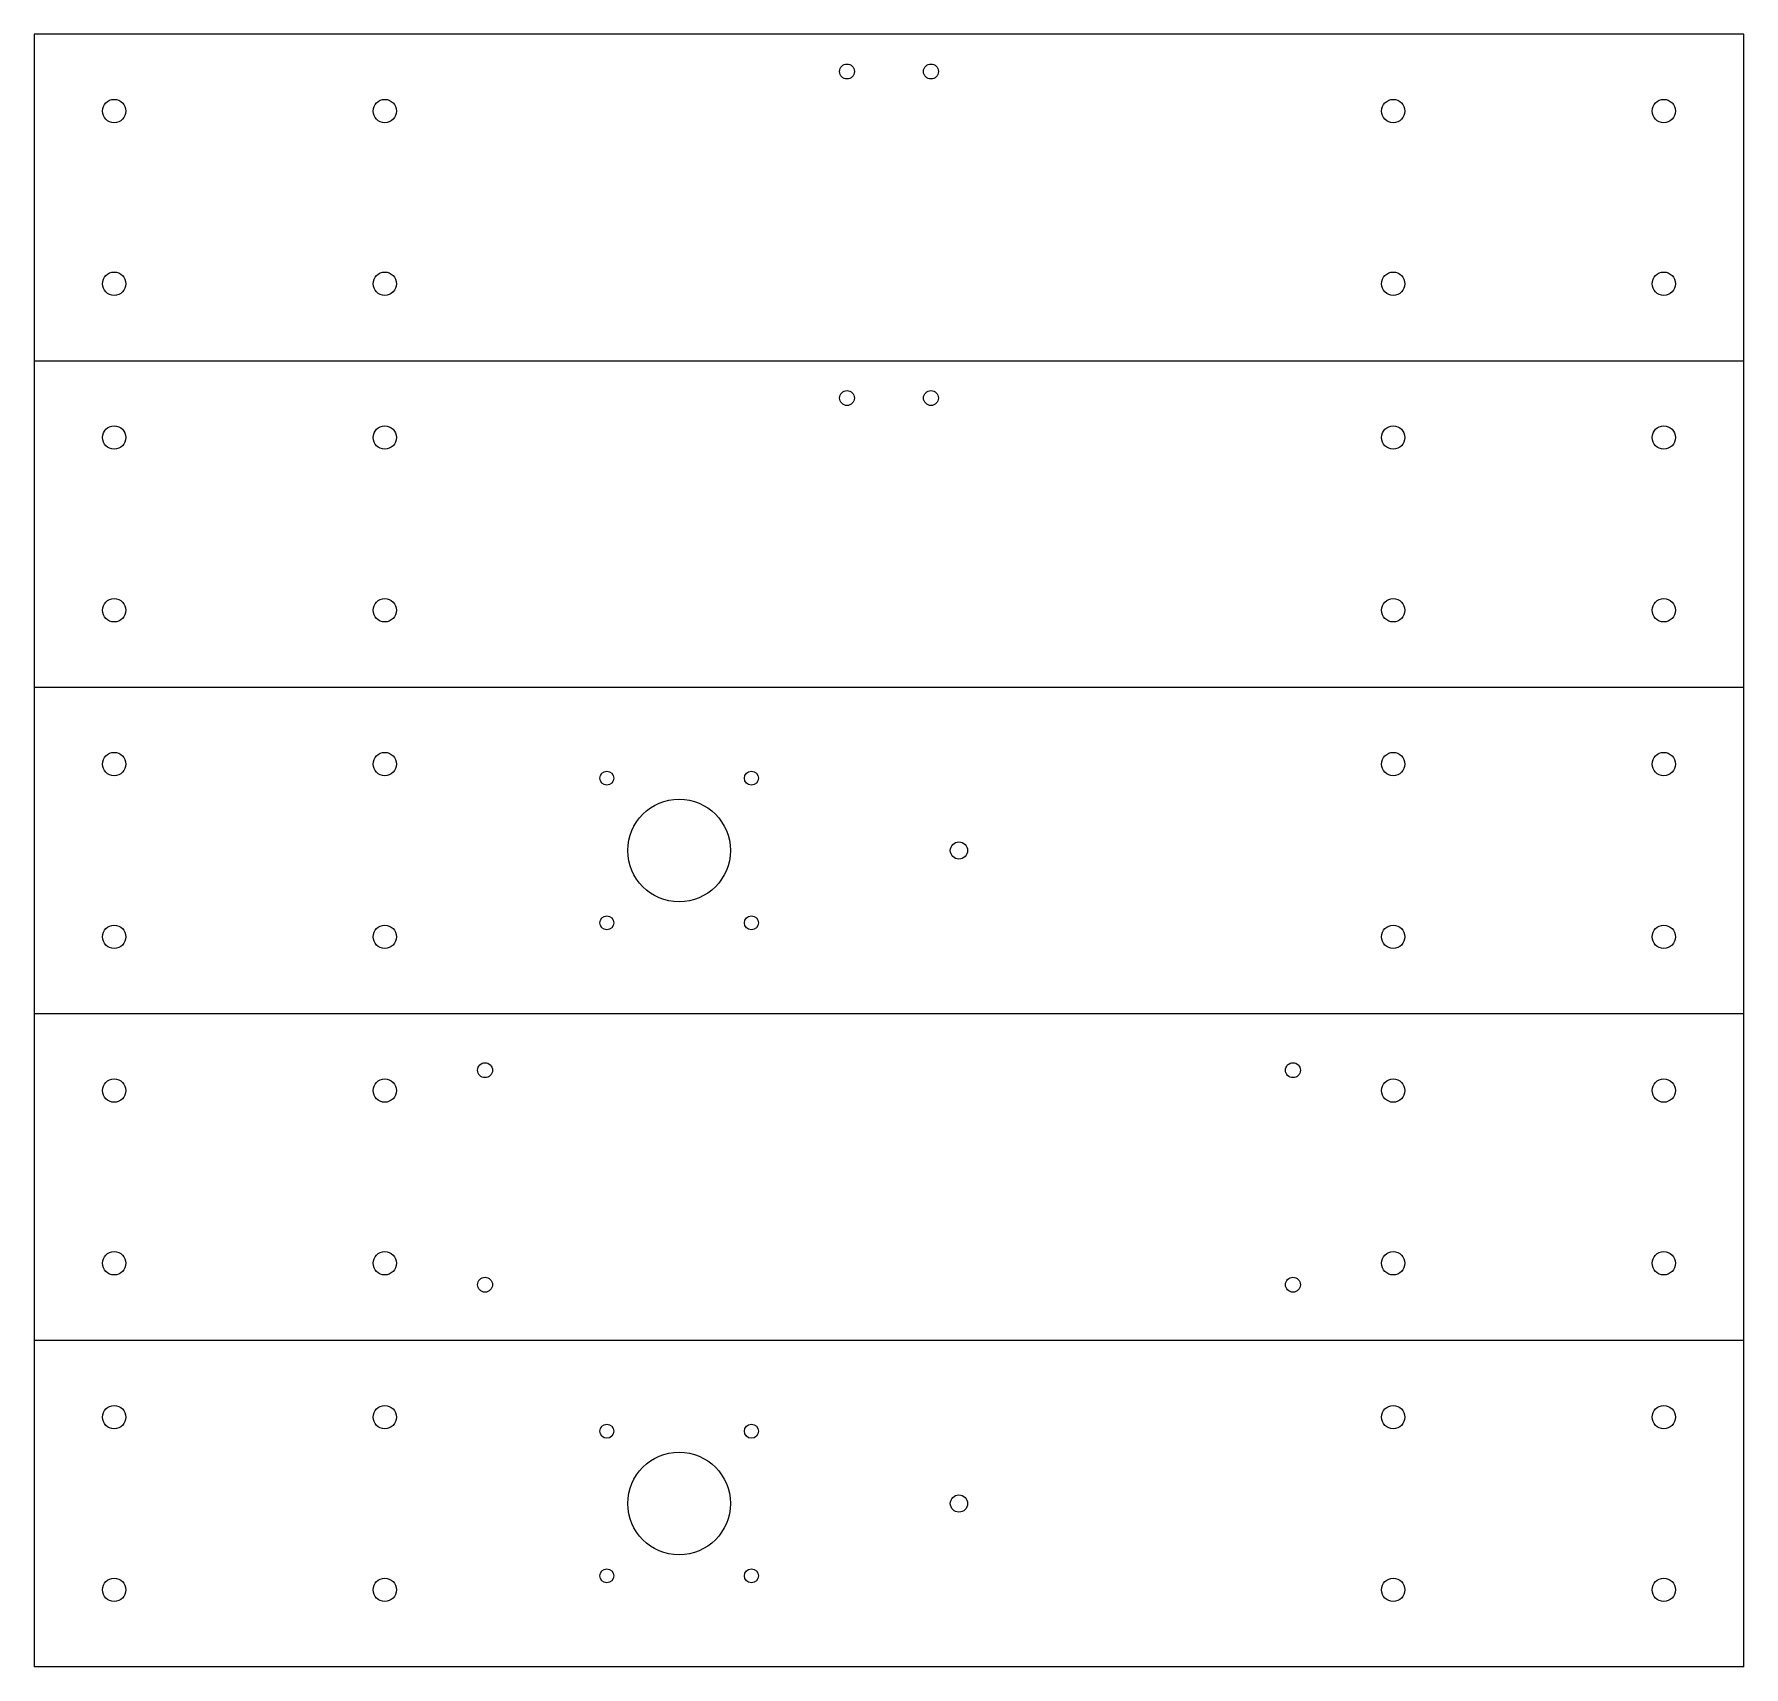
# Model space of a CAD drawing. Extents: x 1166 to 1533, y -235 to 115.
import ezdxf

# ---------------------------------------------------------------- set-up
doc = ezdxf.new("R2010")
doc.units = 0
doc.header["$MEASUREMENT"] = 0
doc.layers.add('LASERCUTPIECES$LASERCUT_10', color=1, linetype='CONTINUOUS')

msp = doc.modelspace()

# ---------------------------------------------------------------- linework, layer by layer
at = {"layer": 'LASERCUTPIECES$LASERCUT_10'}
for p, q in [((1166.42, 115.01), (1166.42, 45.01)), ((1532.94, 115.01), (1166.42, 115.01)), ((1532.94, 45.01), (1532.94, 115.01)), ((1166.42, 45.01), (1532.94, 45.01)), ((1166.42, 45.01), (1166.42, -24.99)), ((1532.94, -24.99), (1532.94, 45.01)), ((1166.42, -24.99), (1532.94, -24.99)), ((1166.42, -24.99), (1166.42, -94.99)), ((1532.94, -94.99), (1532.94, -24.99)), ((1532.94, -94.99), (1166.42, -94.99)), ((1166.42, -94.99), (1166.42, -164.99)), ((1532.94, -164.99), (1532.94, -94.99)), ((1166.42, -164.99), (1532.94, -164.99)), ((1166.42, -164.99), (1166.42, -234.99)), ((1532.94, -234.99), (1532.94, -164.99)), ((1532.94, -234.99), (1166.42, -234.99))]:
    msp.add_line(p, q, dxfattribs=at)
for centre, radius in [((1340.68, 107.01), 1.6), ((1358.68, 107.01), 1.6), ((1183.57, 98.54), 2.5), ((1241.58, 98.54), 2.5), ((1457.78, 98.54), 2.5), ((1515.79, 98.54), 2.5), ((1183.57, 61.51), 2.5), ((1241.58, 61.51), 2.5), ((1457.78, 61.51), 2.5), ((1515.79, 61.51), 2.5), ((1340.68, 37.01), 1.6), ((1358.68, 37.01), 1.6), ((1183.57, 28.54), 2.5), ((1241.58, 28.54), 2.5), ((1457.78, 28.54), 2.5), ((1515.79, 28.54), 2.5), ((1183.57, -8.49), 2.5), ((1241.58, -8.49), 2.5), ((1457.78, -8.49), 2.5), ((1515.79, -8.49), 2.5), ((1183.57, -41.46), 2.5), ((1241.58, -41.46), 2.5), ((1457.78, -41.46), 2.5), ((1515.79, -41.46), 2.5), ((1289.18, -44.49), 1.5), ((1320.18, -44.49), 1.5), ((1304.68, -59.99), 11), ((1364.68, -59.99), 1.85), ((1183.57, -78.49), 2.5), ((1241.58, -78.49), 2.5), ((1289.18, -75.49), 1.5), ((1320.18, -75.49), 1.5), ((1457.78, -78.49), 2.5), ((1515.79, -78.49), 2.5), ((1263.08, -107.09), 1.6), ((1436.28, -107.09), 1.6), ((1183.57, -111.46), 2.5), ((1241.58, -111.46), 2.5), ((1457.78, -111.46), 2.5), ((1515.79, -111.46), 2.5), ((1183.57, -148.49), 2.5), ((1241.58, -148.49), 2.5), ((1457.78, -148.49), 2.5), ((1515.79, -148.49), 2.5), ((1263.08, -153.08), 1.6), ((1436.28, -153.08), 1.6), ((1183.57, -181.46), 2.5), ((1241.58, -181.46), 2.5), ((1457.78, -181.46), 2.5), ((1515.79, -181.46), 2.5), ((1289.18, -184.49), 1.5), ((1320.18, -184.49), 1.5), ((1304.68, -199.99), 11), ((1364.68, -199.99), 1.85), ((1183.57, -218.49), 2.5), ((1241.58, -218.49), 2.5), ((1289.18, -215.49), 1.5), ((1320.18, -215.49), 1.5), ((1457.78, -218.49), 2.5), ((1515.79, -218.49), 2.5)]:
    msp.add_circle(centre, radius, dxfattribs=at)

doc.saveas('drawing.dxf')
